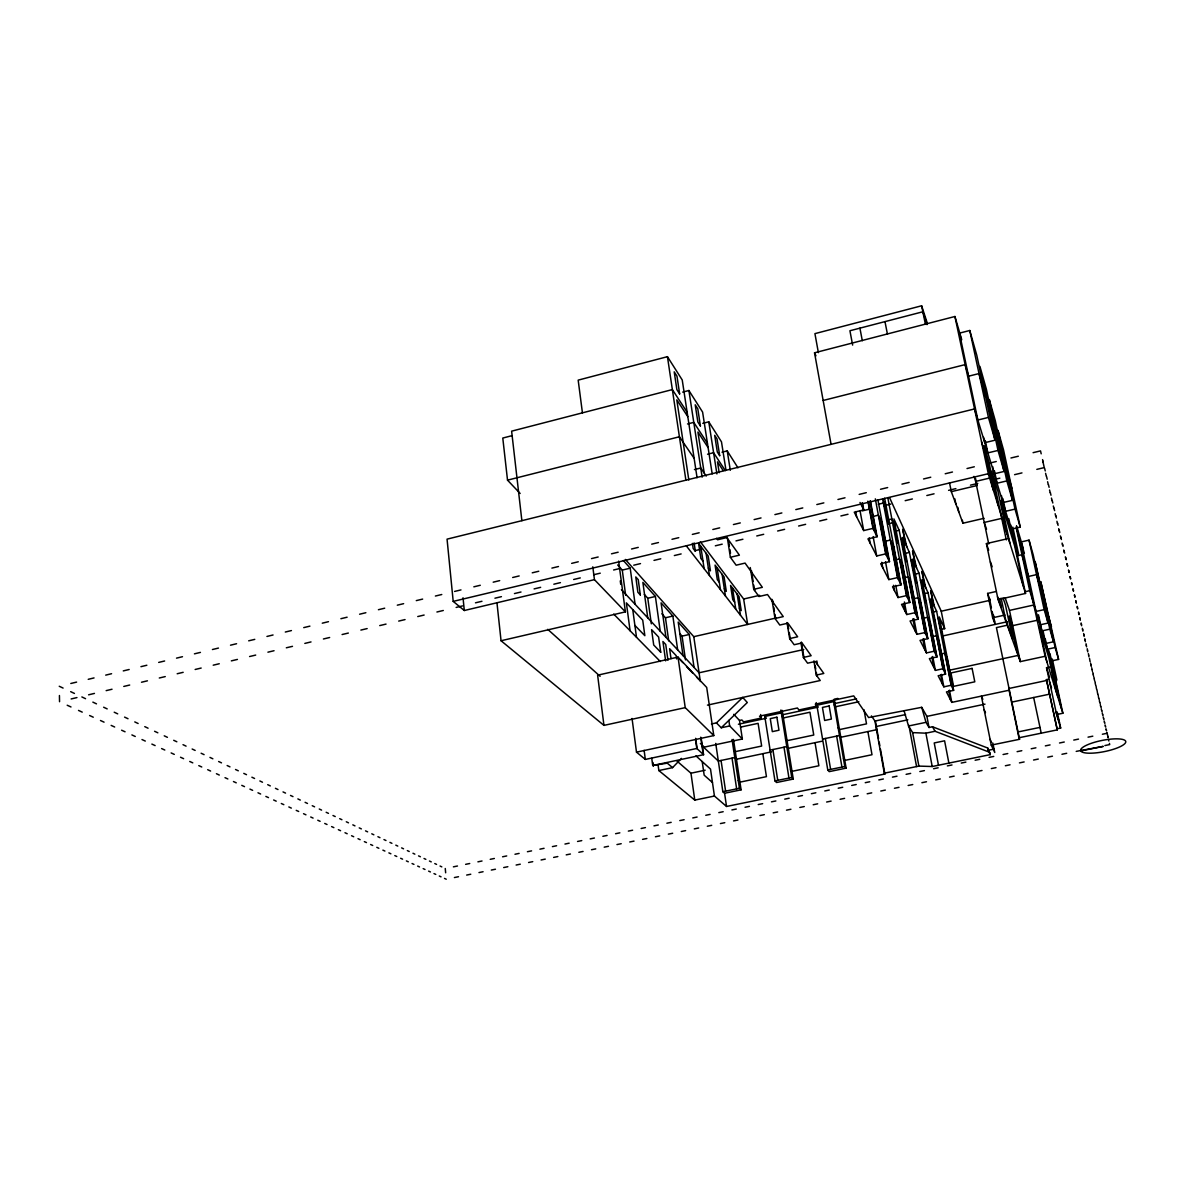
<?xml version="1.0" encoding="UTF-8"?>
<svg xmlns="http://www.w3.org/2000/svg" width="1185" height="1185" viewBox="0 0 1185 1185"><rect width="100%" height="100%" fill="white"/><g stroke="black" fill="none" stroke-linecap="round" stroke-linejoin="round"><path stroke-width="1.5" d="M658.119 765.184L658.845 770.546L672.576 767.643L681.434 758.385M716.421 722.894L742.728 697.432L747.305 702.527L721.25 727.768L716.421 722.894L711.415 723.976M697.076 477.762L682.234 379.985L667.436 356.67L578.176 380.133L582.428 412.839M927.366 323.372L921.619 305.789L814.924 333.637L818.376 352.641M831.07 444.345L814.539 352.804L954.917 316.499L961.657 339.428M512.127 435.636L502.781 438.05L507.521 480.162L520.141 493.464M682.693 392.102L688.9 390.502L702.601 412.084L712.185 473.896M995.03 440.198L988.438 417.431L977.877 420.023L959.435 333.148L969.774 330.496L976.781 355.248L995.03 440.198L984.765 442.701L983.624 437.339M687.522 423.963L693.773 422.364L707.43 443.279M702.779 423.341L708.778 421.816L721.487 441.857L725.99 470.326M507.521 480.162L679.405 436.761L694.129 458.314M823.145 400.471L965.108 364.625L968.575 376.193L979.017 373.571L985.816 397.345M707.563 454.225L713.592 452.714L725.294 470.623M722.02 452.211L727.234 450.907L737.959 467.808M694.425 469.586L700.75 468.016L706.245 476.059M992.674 466.594L994.215 473.807L1004.095 471.452L998.007 450.448L987.86 452.892L985.239 440.539M70.804 683.493L76.61 682.101M88.223 679.316L94.045 677.924M105.717 675.124L111.568 673.717M123.284 670.903L129.165 669.495M140.941 666.666L146.851 665.244M158.686 662.415L164.626 660.993M176.521 658.134L182.475 656.712M194.429 653.839L200.428 652.402M212.426 649.528L218.455 648.077M230.512 645.188L236.57 643.736M248.687 640.818L254.775 639.367M266.951 636.449L273.054 634.982M285.304 632.035L291.436 630.568M303.745 627.62L309.907 626.139M322.276 623.177L328.467 621.681M340.895 618.703L347.116 617.207M359.603 614.215L365.869 612.719M378.415 609.712L384.695 608.201M397.301 605.179L403.626 603.669M416.291 600.617L422.645 599.092M435.384 596.04L441.768 594.514M454.566 591.448L460.98 589.908M473.837 586.827L480.281 585.271M493.197 582.176L499.685 580.62M512.675 577.51L519.178 575.94M532.243 572.814L538.775 571.244M551.899 568.104L558.476 566.519M571.659 563.364L578.265 561.779M591.522 558.594L598.173 556.994M611.49 553.81L618.155 552.21M631.546 548.996L638.256 547.381M651.72 544.152L658.46 542.537M671.984 539.293L678.768 537.664M692.351 534.405L699.165 532.776M712.837 529.502L719.68 527.858M733.411 524.555L740.299 522.911M754.104 519.593L761.022 517.934M774.901 514.601L781.863 512.942M795.802 509.594L802.793 507.921M816.821 504.558L823.842 502.87M837.943 499.492L845.009 497.789M859.169 494.397L866.279 492.693M880.514 489.272L887.654 487.568M901.963 484.132L909.147 482.413M923.545 478.962L930.758 477.229M945.215 473.763L952.473 472.015M967.019 468.534L974.307 466.786M988.927 463.276L996.259 461.513M1010.953 457.988L1018.33 456.225M1033.098 452.67L1040.519 450.892L1041.2 453.825M1012.805 527.103L1018.596 554.062L974.514 408.943L447.056 539.145L453.203 601.387L988.246 473.719L1025.543 593.448L998.081 599.566L986.409 543.604L1008.435 538.523M878.278 504.262L883.373 503.047M989.519 478.118L975.655 481.421L988.734 543.959M862.428 502.81L863.746 509.92L854.252 512.172L863.687 530.569L872.945 528.392L877.107 536.746L867.953 538.879L876.722 555.972L885.654 553.899L889.52 561.66L880.677 563.69L888.839 579.598L897.475 577.628L901.089 584.857L892.527 586.812L898.037 597.551L906.451 595.64L909.873 602.484L901.533 604.365L906.762 614.541L914.953 612.704L918.182 619.177L910.065 620.999L916.909 634.331L924.863 632.583L927.885 638.656L920.019 640.389L926.448 652.92L934.15 651.232L937.009 656.949L929.366 658.608L935.409 670.384L942.89 668.77L945.571 674.146L938.15 675.746L943.853 686.841L951.125 685.285L953.644 690.366L946.43 691.907L951.807 702.379L1009.383 690.174L1008.731 688.515L1046.681 680.471L1057.287 729.871L1018.937 737.766L1008.731 688.515M71.144 698.957L76.951 697.58M88.608 694.81L94.444 693.418M106.161 690.633L112.027 689.24M123.788 686.441L129.683 685.048M141.504 682.234L147.429 680.827M159.294 677.998L165.248 676.591M177.187 673.747L183.171 672.325M195.155 669.481L201.169 668.044M213.211 665.185L219.255 663.748M231.356 660.875L237.43 659.423M249.591 656.534L255.693 655.083M267.914 652.18L274.046 650.728M286.326 647.795L292.488 646.343M304.826 643.411L311.018 641.929M323.416 638.982L329.637 637.5M342.095 634.538L348.346 633.057M360.877 630.079L367.157 628.583M379.733 625.591L386.043 624.095M398.693 621.088L405.048 619.577M417.757 616.555L424.126 615.045M436.909 612.008L443.308 610.482M456.151 607.431L462.58 605.89M475.481 602.824L481.954 601.284M494.93 598.203L501.433 596.662M514.453 593.567L521 592.011M534.094 588.901L540.656 587.33M553.825 584.205L560.431 582.635M573.658 579.495L580.294 577.91M593.596 574.755L600.262 573.17M613.623 569.985L620.318 568.4M633.753 565.201L640.492 563.601M654.001 560.386L660.771 558.787M674.339 555.558L681.138 553.928M694.78 550.699L701.624 549.07M715.34 545.811L722.213 544.167M735.989 540.893L742.906 539.249M756.756 535.961L763.703 534.302M777.627 530.999L784.618 529.34M798.616 526.007L805.637 524.333M819.709 521L826.76 519.311M840.906 515.949L848.001 514.26M862.221 510.883L869.346 509.194M883.64 505.788L890.809 504.084M905.177 500.677L912.376 498.959M926.833 495.523L934.061 493.804M948.592 490.353L955.865 488.62M970.471 485.154L977.788 483.406M992.467 479.925L999.829 478.162M1014.582 474.667L1021.974 472.904M1036.816 469.378L1044.252 467.601L1042.756 460.906M949.496 482.739L951.318 491.656L977.018 485.539L975.522 478.399M617.666 564.978L622.273 570.074L630.213 568.193L635.101 604.276M1001.458 495.597L1002.954 502.573L1012.464 500.337L1006.835 480.917L997.074 483.228L994.408 470.741M453.203 601.387L464.313 610.512L594.44 579.658L625.399 611.875L501.048 640.744L496.989 603.047M873.078 516.438L878.381 515.179L882.307 523.311M727.279 537.412L730.375 557.276L739.396 555.158L726.835 537.56L717.606 539.753L716.584 538.346M888.557 519.741L891.861 518.971L895.371 526.51M889.283 523.592L892.586 522.807M895.964 531.043L899.178 530.288L914.953 612.704M1008.79 518.645L1011.057 529.251L1020.241 527.118L1015.012 509.106L1005.606 511.298L1002.895 498.663M885.225 541.264L890.365 540.064L894.023 547.648M951.318 491.656L962.946 523.222L984.083 518.304M644.329 594.426L647.78 598.247L655.394 596.47L660.252 631.235M1001.725 518.378L984.231 522.437L986.542 529.251M904.733 553.514L909.413 552.432L924.863 632.583M750.268 567.541L753.749 589.33L762.355 587.33L745.069 563.097L736.152 565.201L730.375 557.276M894.468 560.105L899.474 558.95L902.926 566.134M700.335 541.723L743.647 599.003L759.629 595.329M661.882 613.815L665.452 617.77L672.858 616.067L677.672 649.884M1048.058 623.073L1044.163 609.638L1036.016 611.43L1021.026 541.96L1029.039 540.123L1033.201 554.847L1048.058 623.073L1040.089 624.821L1038.134 615.785M914.494 574.266L919.042 573.229L934.15 651.232M904.836 577.599L908.095 576.858L911.369 583.672M1016.982 555.839L1021.974 554.698L1028.476 576.458L1036.549 574.636L1040.578 588.723M679.834 633.649L682.071 636.123L689.27 634.493L694.054 667.422M625.325 559.438L693.788 636.671L776.219 617.963M771.879 599.299L775.005 618.481L783.255 616.615L767.51 594.544L758.978 596.514L753.749 589.33M923.678 593.789L928.092 592.796L942.89 668.77M913.413 598.795L918.153 597.729L921.219 604.128M713.8 735.604L706.704 687.448L678.027 657.097L597.625 675.183L603.95 725.383L685.226 707.638L713.8 735.604L636.493 752.149L632.049 718.48M994.437 620.97L995.148 624.421L992.645 617.77L987.609 593.418L996.318 591.463M787.003 622.569L789.654 638.582L797.653 636.789L787.951 623.192L779.789 625.043L775.005 618.481M933.039 612.053L936.624 611.253L951.125 685.285M1024.684 591.804L1029.721 590.693L1056.887 680.101L1052.31 659.038M889.579 497.656L941.246 611.208L990.156 600.291L987.609 593.418M922.996 618.348L927.588 617.326L930.477 623.34M803.726 649.528L699.076 672.799L621.444 589.656M1005.161 597.862L1009.487 610.408L1034.061 604.957M800.956 642.848L803.386 657.423L811.147 655.705L802.052 642.951L794.143 644.729L789.654 638.582M992.645 617.77L1004.91 615.059M941.201 629.442L944.682 628.672L941.246 611.208M932.003 636.745L936.461 635.767L939.187 641.411M942.505 636.019L1007.443 621.71M1007.235 625.221L996.422 627.606L1019.559 739.292L991.253 745.113L981.387 696.113L982.839 699.313M1037.349 620.244L1012.701 625.65L1009.339 616.007L1016.449 649.839L1019.722 659.023M813.888 660.919L816.287 675.109L823.812 673.45L815.28 661.482L807.592 663.185L803.386 657.423M1043.096 631.161L1045.748 643.47L1053.48 641.796L1049.821 629.176L1041.941 630.894L1038.445 614.778M941.216 653.913L944.83 653.128L947.393 658.46M707.445 705.119L820.242 680.516L816.287 675.109M949.259 670.266L1018.582 655.305M1048.843 650.669L1051.08 661.023L1058.59 659.408L1055.139 647.528L1047.496 649.187L1045.229 638.715M837.825 698.409L834.255 699.18L846.12 768.132L829.174 771.642L827.782 769.998L816.865 705.253L833.633 701.639L834.995 703.49L856.518 698.869M733.752 714.333L739.529 720.465L741.869 719.962L743.647 721.858L761.229 718.08L760.666 714.525M782.174 710.393L793.269 779.063L776.545 782.515L774.975 780.93L764.784 716.451L781.345 712.896L782.87 714.688L818.287 707.09L816.865 705.253M998.081 599.566L1020.27 661.615L1045.126 656.268L1062.871 713.251L1056.62 714.54L1046.533 667.718L1052.724 666.4M816.213 702.572L816.821 706.127L798.986 709.963L797.401 708.008L759.511 716.17L761.229 718.08M721.25 727.768L729.679 725.946L742.358 738.996L704.26 747.113L700.379 743.454M738.403 724.242L766.369 718.243L764.784 716.451M740.64 727.101L758.104 723.354L761.659 746.061L735.322 751.631L733.633 749.957M858.858 701.742L835.558 706.749L834.196 704.897M636.493 752.149L645.336 759.422L696.81 748.461L703.579 754.712L652.713 765.495L651.75 758.311M1057.287 729.871L1046.399 679.612L1048.829 679.094M816.821 706.127L815.295 704.157L853.718 695.891L868.605 717.532L921.708 707.326L926.907 716.392L929.025 727.501L932.491 726.775L987.727 748.031L990.304 754.623L932.21 766.517L918.879 766.103L884.306 773.198L874.96 721.058L871.434 715.888M652.713 765.495L667.288 763.17L672.576 767.643M874.96 721.058L905.533 714.585M875.937 726.553L907.873 719.828M926.907 716.392L985.016 704.142M770.117 750.12L786.781 746.609L788.306 748.313L822.183 741.173M822.568 739.07L839.454 735.515L840.802 737.263L876.944 729.649L876.337 728.76M771.687 751.808L736.463 759.229L734.774 757.57L718.317 761.037L702.35 746.076M1011.56 702.157L1049.614 694.158M904.155 711.059L908.525 726.005L926.003 722.332L929.025 727.501M677.124 761.2L690.959 773.198L705.179 770.206M908.525 726.005L912.628 732.611L925.9 733.174L935.069 731.264L989.845 752.386M722.85 791.713L739.41 788.292L741.099 789.832L724.583 793.254L722.85 791.713L715.725 743.395M774.975 780.93L791.758 777.464L793.269 779.063M827.782 769.998L844.787 766.488L846.12 768.132M1017.737 731.989L1039.986 727.397M658.845 770.546L694.78 800.097L714.437 796.039L726.538 806.467L884.914 774.012L880.455 749.172M1056.976 728.834L1060.664 728.079L1057.183 711.948M987.727 748.031L988.186 750.298L994.096 749.083M453.396 866.842L457.469 866.013M465.631 864.339L469.719 863.51M477.91 861.836L482.014 860.991M490.234 859.318L494.352 858.473M502.588 856.785L506.721 855.94M514.986 854.252L519.119 853.407M527.414 851.719L531.576 850.874M539.901 849.171L544.063 848.312M552.417 846.608L556.594 845.749M564.964 844.046L569.155 843.187M577.554 841.469L581.761 840.609M590.189 838.891L594.411 838.032M602.869 836.299L607.105 835.44M615.593 833.707L619.844 832.833M628.346 831.1L632.612 830.226M641.144 828.478L645.425 827.604M653.987 825.856L658.282 824.982M666.874 823.219L671.169 822.346M679.79 820.583L684.115 819.694M692.766 817.931L697.091 817.043M705.771 815.28L710.111 814.391M718.821 812.614L723.176 811.71M731.915 809.933L736.285 809.044M745.054 807.252L749.438 806.348M758.222 804.556L762.636 803.652M771.45 801.845L775.864 800.956M784.722 799.134L789.151 798.231M798.023 796.424L802.482 795.52M811.384 793.698L815.843 792.78M824.775 790.958L829.263 790.039M838.225 788.203L842.713 787.284M851.704 785.448L856.222 784.529M865.243 782.692L869.76 781.759M878.826 779.908L883.358 778.989M892.438 777.123L896.986 776.205M906.11 774.338L910.672 773.405M919.827 771.539L924.404 770.606M933.587 768.724L938.179 767.791M947.393 765.895L951.999 764.962M961.242 763.066L965.864 762.133M975.137 760.237L979.788 759.289M989.09 757.378L993.741 756.43M1003.073 754.519L1007.754 753.571M1017.115 751.66L1021.811 750.697M1031.202 748.772L1035.912 747.809M1045.348 745.883L1050.058 744.921M1059.523 742.995L1064.263 742.017M1073.758 740.077L1078.513 739.114M1088.037 737.159L1092.807 736.181M1102.376 734.241L1107.16 733.263L1108.168 737.781M454.403 877.552L458.491 876.722M466.668 875.063L470.771 874.234M478.977 872.575L483.08 871.73M491.316 870.057L495.449 869.227M503.699 867.553L507.847 866.709M516.127 865.035L520.274 864.191M528.584 862.502L532.746 861.658M541.086 859.969L545.263 859.11M553.632 857.422L557.824 856.562M566.223 854.859L570.415 854.015M578.843 852.296L583.064 851.452M591.508 849.734L595.729 848.875M604.202 847.156L608.453 846.297M616.955 844.564L621.207 843.705M629.739 841.972L634.019 841.113M642.566 839.365L646.862 838.506M655.438 836.758L659.734 835.884M668.355 834.136L672.665 833.262M681.301 831.514L685.626 830.626M694.306 828.878L698.646 827.989M707.341 826.226L711.696 825.338M720.421 823.575L724.79 822.686M733.545 820.909L737.929 820.02M746.713 818.242L751.112 817.339M759.926 815.561L764.34 814.658M773.183 812.866L777.612 811.962M786.47 810.17L790.913 809.266M799.816 807.459L804.274 806.555M813.206 804.748L817.68 803.83M826.626 802.023L831.115 801.104M840.106 799.283L844.609 798.364M853.63 796.542L858.147 795.624M867.183 793.787L871.716 792.869M880.796 791.032L885.343 790.099M894.453 788.262L899.015 787.329M908.154 785.477L912.731 784.544M921.9 782.692L926.492 781.759M935.691 779.893L940.297 778.945M949.54 777.079L954.162 776.145M963.42 774.264L968.056 773.316M977.358 771.435L982.01 770.487M991.341 768.591L996.007 767.643M1005.369 765.747L1010.05 764.799M1019.441 762.888L1024.136 761.94M1033.557 760.029L1038.282 759.067M1047.733 757.156L1052.458 756.193M1061.953 754.267L1066.707 753.304M1076.217 751.379L1103.22 746.387L1080.824 750.92M1104.894 745.558L1109.693 744.58L1109.427 743.395M67.204 705.238L70.996 706.971M78.521 710.422L82.239 712.126M89.601 715.518L93.26 717.192M100.473 720.51L104.058 722.154M111.153 725.398L114.664 727.012M121.611 730.212L125.062 731.782M131.891 734.922L135.268 736.477M141.978 739.544L145.296 741.069M151.873 744.091L155.131 745.587M161.604 748.564L164.804 750.031M171.144 752.934L174.284 754.386M180.52 757.245L183.616 758.667M189.733 761.466L192.77 762.859M198.784 765.628L201.761 766.991M207.686 769.702L210.604 771.05M216.425 773.716L219.299 775.049M225.017 777.671L227.846 778.96M233.46 781.537L236.245 782.826M241.77 785.359L244.51 786.618M249.931 789.106L252.627 790.336M257.974 792.795L260.626 794.009M265.87 796.424L268.477 797.609M273.646 799.994L276.209 801.164M281.304 803.504L283.822 804.659M288.829 806.955L291.317 808.096M296.235 810.362L298.679 811.473M303.538 813.71L305.937 814.806M310.707 816.998L313.077 818.08M317.773 820.242L320.113 821.309M324.734 823.442L327.03 824.493M331.593 826.582L333.859 827.619M338.347 829.678L340.569 830.7M344.998 832.729L347.19 833.736M351.545 835.736L353.708 836.728M358.003 838.699L360.136 839.676M364.358 841.617L366.461 842.579M370.624 844.505L372.697 845.453M376.8 847.334L378.844 848.267M382.888 850.134L384.903 851.052M388.887 852.889L390.872 853.792M394.812 855.6L396.768 856.488M400.649 858.281L402.574 859.155M406.396 860.917L408.292 861.791M412.069 863.524L413.935 864.383M417.668 866.087L419.505 866.931M423.178 868.62L425 869.464M428.629 871.123L430.422 871.938M433.991 873.582L435.769 874.397M439.294 876.011L441.042 876.826M444.523 878.411L446.241 879.211M59.25 686.263L63.086 688.07M70.67 691.655L74.433 693.432M81.869 696.943L85.557 698.691M92.86 702.127L96.474 703.846M103.643 707.223L107.183 708.897M114.219 712.215L117.7 713.859M124.588 717.118L128.01 718.732M134.779 721.917L138.127 723.502M144.777 726.642L148.066 728.197M154.598 731.278L157.827 732.804M164.241 735.826L167.411 737.322M173.706 740.299L176.832 741.766M183.008 744.684L186.075 746.135M192.148 749.009L195.155 750.431M201.124 753.245L204.087 754.638M209.952 757.408L212.856 758.785M218.632 761.511L221.491 762.859M227.15 765.54L229.964 766.858M235.534 769.495L238.303 770.798M243.784 773.39L246.495 774.664M251.887 777.212L254.568 778.471M259.87 780.974L262.492 782.219M267.706 784.677L270.298 785.907M275.438 788.321L277.986 789.536M283.037 791.921L285.541 793.091M290.503 795.446L292.976 796.601M297.865 798.912L300.294 800.068M305.108 802.334L307.493 803.46M312.248 805.711L314.588 806.822M319.269 809.014L321.579 810.11M326.171 812.288L328.452 813.354M332.985 815.502L335.236 816.554M339.695 818.672L341.902 819.709M346.301 821.783L348.479 822.82M352.819 824.864L354.967 825.871M359.233 827.885L361.351 828.893M365.543 830.878L367.631 831.855M371.779 833.81L373.838 834.788M377.911 836.714L379.941 837.662M383.97 839.572L385.969 840.506M389.939 842.387L391.909 843.32M395.82 845.157L397.76 846.075M401.626 847.897L403.537 848.801M407.344 850.608L409.225 851.497M412.987 853.259L414.839 854.148M418.542 855.896L420.379 856.755M424.037 858.488L425.845 859.332M429.444 861.036L431.236 861.88M434.791 863.554L436.554 864.398M440.065 866.042L441.798 866.872M501.048 640.744L603.95 725.383M712.466 782.53L704.171 775.183L702.201 761.54M547.722 629.339L600.114 676.294M695.95 755.882L710.511 769.095L714.437 796.039M738.24 780.574L739.929 782.144L766.443 776.649L762.844 753.675M613.712 614.097L660.341 661.541M634.893 625.384L644.847 635.693L642.729 620.155L626.361 602.854L630.094 630.775M680.234 659.823L682.901 662.652M696.528 677.065L699.032 679.716M686.53 666.592L692.736 673.154M790.499 769.717L792.024 771.331L818.879 765.762L815.028 742.684M623.369 560.52L630.213 568.193M655.394 596.47L642.877 582.413L647.751 617.829M672.858 616.067L661.082 602.854L665.94 637.308M689.27 634.493L678.205 622.066L683.019 655.601M785.551 738.966L787.062 740.684L813.754 735.041L809.947 712.229L783.389 717.932L781.863 716.14M843.453 758.711L844.787 760.385L871.997 754.726L867.879 731.56M686.367 545.944L747.661 624.451L743.647 599.003M703.016 561.216L700.853 558.416L698.602 543.411L708.2 556.032L710.437 570.8L708.334 568.089M719.339 582.309L717.31 579.687L715.073 565.082L724.094 576.932L726.301 591.315L724.331 588.767M734.67 602.113L732.76 599.654L730.553 585.449L739.04 596.588L741.232 610.586L739.366 608.201M838.136 727.827L839.484 729.59L866.516 723.872L864.013 709.785M884.306 773.198L884.914 774.012M687.789 416.616L676.798 399.849L688.826 480.029M708.097 447.56L697.921 432.051L704.216 473.096M723.146 470.504L717.488 461.869L719.191 472.711M687.122 412.187L672.354 389.584L511.624 431.162L521.874 520.674M932.491 726.775L935.069 731.264M860.014 502.44L863.746 509.92M988.186 750.298L990.304 754.623M991.253 745.113L994.778 752.49L992.734 742.936M990.097 739.366L991.43 742.165M814.539 352.804L815.947 355.841M886.336 507.091L882.618 499.122L897.475 577.628M900.615 537.768L903.948 544.937M910.821 559.72L913.946 566.43M920.419 580.324L923.352 586.634M929.44 599.714L932.21 605.668M937.942 617.992L940.564 623.606M899.178 530.288L893.92 518.911L909.873 602.484M909.413 552.432L902.526 537.501L918.182 619.177M919.042 573.229L912.554 559.202L927.885 638.656M928.092 592.796L921.989 579.598L937.009 656.949M936.624 611.253L930.862 598.81L945.571 674.146M944.682 628.672L939.246 616.911L953.644 690.366M984.128 709.682L985.476 712.644M1018.937 737.766L1019.559 739.292M994.674 621.444L992.126 611.43M993.297 614.822L993.919 616.481M997.489 596.736L1001.384 607.638L999.503 598.647M990.453 561.897L992.171 566.8M1003.028 597.936L1005.472 604.928L1012.686 639.293L1005.561 619.325L1001.118 598.099M986.409 543.604L988.69 550.195M973.981 476.37L977.018 485.539M927.055 324.601L922.848 311.773L849.926 330.748L852.637 345.102M1056.116 712.185L1059.464 722.524M1046.399 679.612L1046.681 680.471M1049.54 681.671L1051.51 687.892M1046.533 667.718L1049.54 677.257M981.55 441.827L985.713 455.336L992.526 487.45M1056.62 714.54L1060.664 728.079M1016.626 526.021L1023.366 548.892M959.435 333.148L961.509 340.184M1016.374 526.184L1045.126 656.268M1021.026 541.96L1024.388 553.365M988.883 408.04L995.163 429.992M997.992 439.872L1003.799 460.195M1006.421 469.364L1011.827 488.205M1042.4 595.122L1046.192 608.364M1047.91 614.378L1051.48 626.835M921.708 707.326L926.003 722.332M1045.6 473.333L1046.281 476.163M1047.599 481.762L1048.251 484.532M1049.554 490.012L1050.191 492.723M1051.45 498.085L1052.087 500.737M1053.317 505.98L1053.939 508.572M1055.154 513.712L1055.746 516.245M1056.931 521.282L1057.524 523.77M1058.694 528.688L1059.257 531.132M1060.397 535.946L1060.96 538.331M1062.086 543.056L1062.634 545.396M1063.73 550.033L1064.278 552.328M1065.345 556.861L1065.878 559.113M1066.93 563.556L1067.448 565.763M1068.47 570.118L1068.988 572.281M1069.996 576.562L1070.499 578.68M1071.492 582.887L1071.981 584.96L1071.67 582.887M1072.958 589.078L1073.432 591.122M1074.395 595.151L1074.869 597.151M1075.802 601.121L1076.261 603.091M1077.18 606.987L1077.639 608.912M1078.543 612.734L1078.987 614.63M1079.876 618.377L1080.32 620.244M1081.194 623.917L1081.624 625.754M1082.483 629.368L1082.897 631.161M1083.742 634.716L1084.156 636.478M1084.986 639.974L1085.386 641.707M1086.201 645.144L1086.601 646.847M1087.4 650.224L1087.8 651.898M1088.585 655.216L1088.971 656.86M1090.126 661.734L1089.504 658.445M1090.881 664.948L1091.252 666.533M1092.007 669.688L1092.377 671.258M1093.103 674.354L1093.474 675.894M1094.185 678.946L1094.555 680.457M1095.266 683.464L1095.607 684.96M1096.303 687.907L1096.658 689.374M1097.34 692.277L1097.68 693.729M1098.362 696.587L1098.688 698.009M1099.354 700.824L1099.695 702.216M1100.347 705.001L1100.672 706.364M1101.309 709.104L1101.635 710.452M1102.272 713.148L1102.583 714.481M1103.22 717.132L1103.516 718.436M1104.139 721.043L1104.45 722.346M1105.057 724.909L1105.353 726.183M1105.946 728.716L1106.242 729.975M1106.834 732.463L1107.131 733.708M1107.708 736.166L1108.005 737.381M1108.567 739.81L1108.849 741.01M1042.563 459.617L1043.244 462.476M1044.578 468.134L1045.244 470.934M1046.548 476.474L1047.199 479.214M1048.473 484.635L1049.11 487.316M1050.354 492.619L1050.976 495.241M1052.206 500.44L1052.813 503.003M1054.013 508.098L1054.606 510.617M1055.776 515.593L1056.368 518.052M1057.509 522.941L1058.087 525.355M1059.212 530.139L1059.775 532.495M1060.886 537.19L1061.419 539.516M1062.515 544.108L1063.049 546.374M1064.115 550.877L1064.634 553.114M1065.685 557.528L1066.204 559.72M1067.226 564.045L1067.729 566.193M1068.722 570.444L1069.226 572.548M1070.203 576.725L1070.692 578.784M1073.092 588.93L1073.566 590.915M1074.499 594.855L1074.958 596.81M1075.861 600.691L1076.321 602.602M1077.224 606.409L1077.669 608.29M1078.543 612.038L1078.987 613.889M1079.846 617.548L1080.276 619.37M1081.12 622.969L1081.549 624.762M1082.379 628.302L1082.794 630.064M1083.623 633.545L1084.023 635.264M1084.838 638.7L1085.238 640.389M1086.038 643.751L1086.423 645.425M1087.208 648.728L1087.593 650.372M1088.363 653.631L1088.748 655.246M1090.615 663.17L1090.985 664.741M1091.711 667.836L1092.081 669.362M1092.792 672.413L1093.148 673.924M1093.859 676.931L1094.214 678.413M1094.91 681.36L1095.251 682.827M1095.932 685.73L1096.273 687.167M1096.954 690.025L1097.295 691.447M1097.947 694.262L1098.288 695.654M1098.939 698.439L1099.265 699.802M1099.902 702.542L1100.228 703.89M1100.865 706.586L1101.176 707.919M1101.798 710.57L1102.109 711.874M1102.731 714.481L1103.028 715.784M1103.635 718.347L1103.946 719.621M1104.538 722.154L1104.835 723.413M1105.427 725.916L1105.709 727.146M1106.301 729.605L1106.583 730.834M1058.59 659.408L1040.785 581.657L1055.139 647.528M1053.48 641.796L1035.097 561.527L1049.821 629.176M1029.039 540.123L1044.163 609.638M1049.999 653.839L1062.871 713.251M1061.316 708.26L1054.132 675.094L1050.591 663.526L1057.909 697.298M1056.25 691.996L1048.888 657.927L1039.289 626.584L1046.992 662.282M1020.241 527.118L1003.532 449.915L997.977 430.259L1015.012 509.106M1012.464 500.337L995.281 420.705L989.297 399.538L1006.835 480.917M1004.095 471.452L986.379 389.228L979.921 366.387L998.007 450.448M1016.241 528.11L1029.721 590.693M969.774 330.496L988.438 417.431M1010.894 525.103L1025.543 593.448M1023.203 585.894L1014.671 546.107L1000.881 501.018L1009.842 543.041M1007.102 534.257L998.051 491.775L991.786 471.289L1006.302 539.916M998.066 505.225L988.72 461.291L983.98 445.782L993.474 490.471M954.917 316.499L988.468 474.415M1033.661 697.506L1041.215 733.174M1009.487 610.408L1020.27 661.615M989.505 598.751L991.386 607.801M921.619 305.789L925.441 324.394M962.338 520.215L962.946 523.222M957.835 507.313L958.769 511.89M954.829 498.826L955.91 504.143M884.973 321.624L887.447 334.214M946.963 657.571L953.229 689.522M945.26 654.016L951.555 686.145M934.402 606.439L930.669 590.545L933.321 604.113M949.422 690.188L951.807 702.379M948.785 691.048L950.488 699.787M938.727 640.478L945.126 673.258M936.92 636.715L943.349 669.673M925.737 587.701L921.886 571.318L924.596 585.227M941.423 674.354L943.853 686.841M940.697 675.139L942.445 684.115M930.003 622.347L936.535 656.001M928.077 618.333L934.639 652.194M916.538 567.822L912.569 550.907L915.324 565.186M932.713 656.505L935.409 670.384M931.899 657.023L933.913 667.496M920.715 603.061L927.396 637.663M918.671 598.81L925.366 633.605M948.889 763.11L944.593 740.803L934.224 742.951L938.476 765.229M906.762 546.67L902.644 529.206L905.473 543.871M923.707 638.656L926.448 652.92M922.804 639.085L924.863 649.839M910.835 582.546L917.649 618.111M908.643 577.999L915.501 613.786M859.91 328.141L862.31 340.717M913.916 618.659L916.909 634.331M912.894 618.807L915.235 631.057M902.363 564.949L909.31 601.358M900.052 560.164L907.029 596.796M887.861 497.981L906.451 595.64M884.647 498.218L901.089 584.857M904.377 601.995L906.762 614.541M893.416 546.389L900.496 583.672M903.592 603.832L904.955 611.03M890.987 541.338L898.082 578.843M925.9 733.174L932.21 766.517M895.741 585.331L898.037 597.551M877.863 499.7L889.52 561.66M881.655 521.963L888.883 560.372M893.475 585.301L894.468 590.574M879.048 516.542L886.306 555.202M875.315 498.841L885.654 553.899M885.491 561.72L888.839 579.598M870.397 500.781L877.107 536.746M881.744 562.297L882.766 567.748M870.042 501.151L876.426 535.368M912.628 732.611L918.879 766.103M868.59 502.603L873.656 529.799M867.879 501.151L872.945 528.392M908.865 725.22L916.568 766.576M873.123 536.627L876.722 555.972M869.197 537.871L870.19 543.234M862.013 503.092L863.006 508.439M860.014 510.617L863.687 530.569M855.688 511.565L856.666 516.867M875.345 720.732L878.544 738.522M879.181 742.062L879.818 745.617M833.633 701.639L844.787 766.488M836.64 736.107L841.942 767.08M816.835 660.934L817.443 664.533M815.147 665.392L815.754 668.933M816.346 672.473L816.954 676.013M825.382 738.477L830.611 769.421M801.356 642.018L804.097 658.386M788.055 625.399L788.647 628.954M789.24 632.509L790.41 639.619M772.679 600.425L773.242 603.906M773.82 607.387L774.383 610.882M774.96 614.363L775.523 617.844M780.871 710.008L791.758 777.464M783.996 747.202L788.958 778.041M751.438 570.592L753.171 581.465M753.749 585.094L754.623 590.53M727.234 450.907L730.316 470.297M772.887 749.542L777.76 780.352M737.174 594.144L740.477 615.252M728.819 542.389L729.382 545.989M729.945 549.603L730.508 553.202M708.778 421.816L716.91 473.941M732.463 587.953L735.781 609.238M722.109 574.34L725.442 596.011M717.103 567.748L720.45 589.612M688.9 390.502L702.142 477.14M739.529 720.465L742.358 738.996M706.097 553.262L709.459 575.54M733.471 739.425L741.099 789.832M732.049 739.47L739.41 788.292M728.849 720.406L729.679 725.946M700.765 546.255L704.142 568.726M732.034 758.148L736.64 788.854M667.436 356.67L685.893 480.192M694.114 542.923L695.373 551.336L693.151 548.462L692.395 543.397M721.058 760.459L725.605 791.136M724.583 793.254L726.538 806.467M693.788 636.671L700.35 681.508M701.224 738.492L703.579 754.712M700.75 737.159L703.238 754.401M682.071 636.123L685.493 659.897M695.639 738.314L697.15 748.772M695.491 739.351L696.81 748.461M678.027 657.097L685.226 707.638M676.679 658.964L676.205 655.675L669.599 648.699L671.006 658.638M690.959 773.198L694.78 800.097M665.452 617.77L668.71 640.892M667.97 660.297L665.748 644.507L662.919 641.5L665.629 660.875M647.78 598.247L651.32 623.843M632.76 609.623L636.493 637.278M652.965 762.562L653.439 766.103M622.273 570.074L625.65 595.314M644.122 750.342L645.336 759.422M618.629 561.127L625.399 611.875M620.273 580.887L620.733 584.398M592.796 566.815L594.44 579.658M463.024 597.788L464.313 610.512M445.264 868.501L445.649 872.782M59.428 695.521L59.546 701.713M972.1 668.384L950.948 672.947L953.569 686.352L974.796 681.819L972.1 668.384M776.886 717.206L770.265 718.628L772.324 731.634L778.975 730.212L776.886 717.206M829.159 705.979L822.449 707.43L824.656 720.48L831.396 719.058L829.159 705.979M660.726 652.254L653.705 644.981L651.587 629.65L658.623 637.086L660.726 652.254M640.315 594.944L637.871 592.263L635.782 576.947L638.241 579.687L640.315 594.944M679.642 393.894L676.872 389.613L674.206 371.823L676.976 376.178L679.642 393.894M700.424 425.963L697.861 422.008L695.21 404.781L697.787 408.795L700.424 425.963M719.695 455.677L717.31 452.018L714.688 435.31L717.073 439.042L719.695 455.677M1081.075 751.334L1080.646 749.912A23.004 5.703 -11.3 0 1 1113.915 738.907A23.004 5.703 -11.3 0 1 1116.67 748.165A23.004 5.703 -11.3 0 1 1081.075 751.334M888.943 524.303L884.484 505.447L888.943 524.303M897.978 543.411L893.653 525.073L897.978 543.411M906.54 561.512L902.333 543.678L906.54 561.512M916.538 582.65L912.465 565.393L916.538 582.65M925.915 602.484L921.989 585.775L925.915 602.484M934.758 621.162L930.951 604.972L934.758 621.162M943.082 638.774L939.394 623.058L943.082 638.774"/></g></svg>
